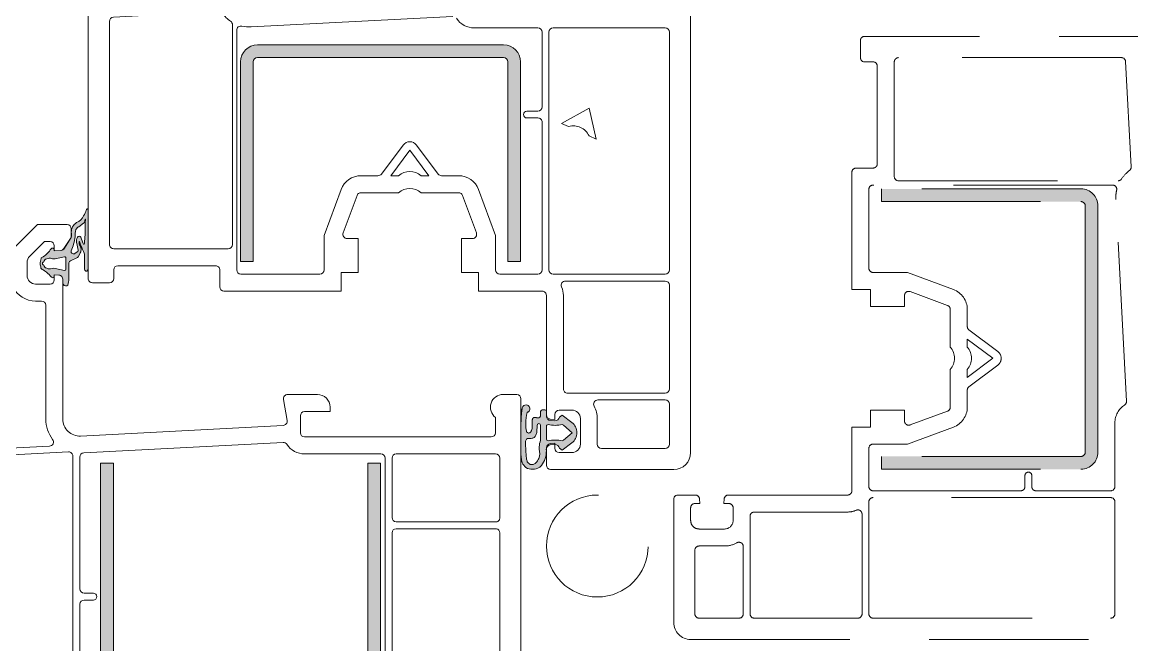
# Model space of a CAD drawing. Header units: millimetres. Extents: x 0 to 145404, y 0 to 194550.
# Drawn here: x 115357.7 to 115488.5, y 102795 to 102868.3 of the extents above; entities that cross this region are included whole.
import ezdxf

# ---------------------------------------------------------------- set-up
doc = ezdxf.new("R2010")
doc.units = ezdxf.units.MM
doc.linetypes.add('HIDDEN2', pattern=[0.1875, 0.125, -0.0625])
for name, color, linetype, lineweight in [('АР - детали окон', 152, 'Continuous', 0), ('АР - Окна', 150, 'Continuous', 9), ('АР - Окна - детали окон', 152, 'Continuous', 9), ('АР - окна - открывание', 251, 'Continuous', 5), ('АР - Окна - резинки', 30, 'Continuous', 9)]:
    doc.layers.add(name, color=color, linetype=linetype, lineweight=lineweight)

# ---------------------------------------------------------------- blocks, each defined once
blk = doc.blocks.new('22')
at = {"layer": 'АР - Окна - детали окон'}
h = blk.add_hatch(color=256, dxfattribs=at)
h.dxf.hatch_style = 1
edge = h.paths.add_edge_path()
edge.add_arc((-1.553818138428315, 1.131118396583944), 0.2839831732982987, 74.65427062503922, 152.3563987852554)
edge.add_arc((-1.596806525873645, 1.190926662087272), 0.2206398277231891, 160.9675373763896, 229.9948880145354)
edge.add_arc((-3.743555339404969, -1.958318342448161), 3.591862728825405, 34.879010179002705, 56.06991171443309, ccw=False)
edge.add_arc((-2.654511476344703, -0.988255583508751), 2.150699526754884, 25.275224277416385, 30.264214853984697, ccw=False)
edge.add_arc((-0.5568941196393199, 0.002174104404926977), 0.168987853443677, 205.2752243233951, 256.9895970229417)
edge.add_arc((0.5909017610544187, 4.9697091701853), 5.267403294881843, 256.9895970645676, 260.7251781122034)
edge.add_arc((0.004720523720607162, 1.380223702645592), 1.630369563297689, 260.7251780804871, 279.2748219195129)
edge.add_arc((-0.143153885691388, 2.285733842385996), 2.547874579159527, 279.2748218378901, 285.7408576301508)
edge.add_arc((0.4876395137706567, 0.04774231009697597), 0.2226850360464853, 285.7408577034202, 335.6636846503346)
edge.add_arc((2.772526007909082, -0.985667456697972), 2.285031462524151, 139.4464880666508, 155.6636846350876, ccw=False)
edge.add_arc((4.944651504070068, -2.844349189018459), 5.143847118199504, 130.5535119334011, 139.4464881139066, ccw=False)
edge.add_arc((1.499456073901597, 1.206292494328832), 0.1744739569368638, 305.3246327721085, 426.5792894700455)
edge.add_arc((1.417490921547245, 1.090547527686115), 0.3146207940460357, 61.25292397907619, 92.00044617636586)
edge.add_line((1.406508365646005, 1.404976577730849), (1.321321995463222, 1.404976577730849))
edge.add_line((1.321321995463222, 1.404976577730849), (1.37415435956791, 1.989406543551013))
edge.add_arc((1.209689640928662, 1.989886926350761), 0.1644654202096038, 345.44665164517147, 359.8326459989094, ccw=False)
edge.add_arc((1.801420718420553, 1.941617132255734), 0.4325983945712781, 122.5195348950106, 179.0804297002731, ccw=False)
edge.add_arc((1.866968296078785, 1.904983802077694), 0.4999927756531553, 90.00000000873058, 126.5998254112501, ccw=False)
edge.add_line((1.866968296002597, 2.404976577730849), (2.351979363709688, 2.404976577730849))
edge.add_arc((2.275144767184571, 2.710978695719442), 0.3155009531470258, 284.0950995267654, 311.1278532774496)
edge.add_arc((2.343910708679128, 2.745365469691481), 0.305377927026009, 297.0238922591076, 411.2400393098964)
edge.add_arc((1.379532245028925, -0.8233545124536081), 3.978367056716289, 73.11440339514019, 83.87885432102183)
edge.add_line((1.80374964652583, 3.132330514723435), (-0.09342573815956712, 3.134326528059319))
edge.add_arc((-0.0590896239459747, 3.419509457747536), 0.287242531886982, 198.2874223950705, 263.134616964289, ccw=False)
edge.add_line((-0.3318247944116592, 3.329377338523045), (-0.7197440974414349, 4.124274716014042))
edge.add_arc((-0.8745377505633372, 4.048733586706081), 0.1722426696958274, 26.01292196672603, 63.98707769662329)
edge.add_line((-0.7989966203458607, 4.20352723938413), (-1.134551930241287, 4.410117470426485))
edge.add_arc((-1.699204761336022, 3.492977032698289), 1.077023399086374, 58.38077619269331, 85.30319239123116)
edge.add_arc((-1.669544997213431, 3.853982031863121), 0.7148020426897524, 85.30319244925175, 104.6294265280543)
edge.add_arc((-1.647382906469343, 3.769079244540648), 0.8025496441457144, 104.6294266041159, 122.5457420102708)
edge.add_arc((-2.525095715673031, 5.144388186126482), 0.8289694210956866, 269.317856082856, 302.5457419086521, ccw=False)
edge.add_arc((-2.532957814914038, 4.484052681405178), 0.1685871140946476, 249.3185698377839, 269.31785592225964, ccw=False)
edge.add_arc((-2.584918793058023, 4.345191464060917), 0.02032770549961688, 68.10843220245232, 248.1084322024547, ccw=False)
edge.add_line((-2.577339583076537, 4.364053361816332), (-2.090075024403632, 4.545655062654987))
edge.add_arc((-4.869575447631911, 12.00347094107846), 7.958934619607795, 290.4402386665813, 297.3608563805124)
edge.add_arc((-1.067902132897731, 4.65701977777789), 0.3128889209860373, 81.69608097092282, 117.3608562842542, ccw=False)
edge.add_line((-1.022713499609381, 4.966628344031051), (0.2850475888699293, 4.981874285498634))
edge.add_arc((0.4585922864967587, 5.352039994109966), 0.4088280982345972, 244.8814189027894, 275.9198852946161)
edge.add_arc((0.2470087829129863, 7.392564771957054), 2.460293171784885, 275.9198852805878, 280.2017922217645)
edge.add_arc((0.630865404607882, 5.259562191243436), 0.2930262488263932, 280.2017921091332, 323.3603331392276)
edge.add_arc((0.7308875098051859, 5.18517172491023), 0.1683732785073014, 323.3603330680583, 362.7912822477358)
edge.add_arc((0.7612935353350888, 5.186654190014067), 0.1379311351644093, 2.791282341359734, 51.19697758441514)
edge.add_arc((0.3901011596461092, 4.392219637631923), 1.011380441519582, 63.0972935037451, 91.37783980487609)
edge.add_line((0.3657819875515997, 5.403307653265074), (-6.18412147462368, 5.407760988688096))
edge.add_arc((-6.209265015976129, 4.598818541134431), 0.809333108877832, 88.21970629423646, 100.525130062304)
edge.add_arc((-6.335268871124257, 5.277014299706275), 0.119531355866846, 100.5251301336488, 163.0815620043828)
edge.add_arc((-6.380232349789344, 5.29069105534374), 0.07253382339510242, 163.0815617823987, 244.6580197239824)
edge.add_arc((-5.697270155394362, 6.732773089890442), 1.668164718475529, 244.6580198689428, 248.8571781519547)
edge.add_arc((-8.45256112066796, -0.3918714569941288), 5.970695682315309, 61.63095383349378, 68.85717813670527, ccw=False)
edge.add_arc((-6.382368420013512, 3.318814493168176), 1.7229848178587, 24.430076954281787, 63.57485590559139, ccw=False)
edge.add_arc((-3.717477093505051, 4.675986526165961), 1.271640255438825, 210.4565847545413, 271.8048441236015)
edge.add_arc((-3.379074946744367, 2.110294825700223), 1.328614273591966, 77.02308783815607, 102.97691216184393, ccw=False)
edge.add_line((-3.080723444465548, 3.404977130005136), (-1.767706177663058, 2.538052154937759))
edge.add_arc((-2.073544962221573, 2.102720144830982), 0.5320256771659015, 6.654761685558924, 54.910368423439024, ccw=False)
edge.add_line((-1.54510383028537, 2.164374757325277), (-1.478664034511894, 1.404976577730849))
edge = h.paths.add_edge_path(flags=16)
edge.add_line((4.656612873077393e-10, 2.755366024794057), (-0.6704792319796979, 2.755366024794057))
edge.add_arc((-0.6704792322575782, 2.520479569175708), 0.2348864556183492, 89.99999993221677, 114.1211347658272)
edge.add_arc((-0.672911007497039, 2.641571481322548), 0.1321185762487359, 135.0838764847987, 189.6658958083226)
edge.add_line((-0.8031539735384285, 2.619388425024226), (-0.5695379339158535, 1.507552440045401))
edge.add_arc((-1.314411851808942, 1.351041501457956), 0.7611391643155159, -11.847474179413325, 11.866218998375075, ccw=False)
edge.add_line((-0.5694867698475718, 1.19477426330559), (-0.6202297955751419, 0.9553191049490124))
edge.add_arc((-0.05519747618258974, 0.8343757632506089), 0.5778311291885405, 167.9183331340165, 197.2232335555724)
edge.add_arc((2.485563131481741, 1.622001702845181), 3.237872310482742, 197.2232335647637, 202.6633024260278)
edge.add_arc((-0.2767435363445265, 0.4685820620813508), 0.2444269719443515, 202.6633024270859, 263.6974056369638)
edge.add_arc((-0.3215584364456937, 0.06282222551544414), 0.1638001955017518, 14.069739100247716, 83.69740557021368, ccw=False)
edge.add_arc((2.328306436538696e-10, 0.1802260925163748), 0.1802260926395496, 205.4979776378803, 334.5020223621197)
edge.add_arc((0.3215584371441924, 0.0628222251806094), 0.1638001958090035, 96.30259433598133, 165.9302608059432, ccw=False)
edge.add_arc((0.2767435372758441, 0.4685820620813574), 0.2444269719443587, 276.3025943630371, 337.3366975729131)
edge.add_arc((-2.485563130783249, 1.622001697944438), 3.237872308809264, 337.3366976555847, 342.7767665168488)
edge.add_arc((0.05519747664825692, 0.8343757632506086), 0.5778311291885349, 342.7767664444275, 372.0816668659836)
edge.add_line((0.6202297960408032, 0.9553191049490124), (0.5694867703132331, 1.19477426330559))
edge.add_arc((1.314411852507434, 1.351041500348957), 0.7611391643157014, 168.1337809163235, 191.8474740941118, ccw=False)
edge.add_line((0.5695379348471761, 1.507552440045401), (0.8031539744697511, 2.619388425024226))
edge.add_arc((0.672911008195528, 2.641571480871272), 0.1321185764024938, 350.3341044015572, 404.91612372508)
edge.add_arc((0.670479232723237, 2.520479569175696), 0.2348864556183607, 65.8788652341734, 90.00000006778265)
edge.add_line((0.6704792324453592, 2.755366024794057), (4.656612873077393e-10, 2.755366024794057))
edge = h.paths.add_edge_path(flags=16)
edge.add_line((-3.484390894882381, 5.030479334993288), (-4.128671426326036, 5.030479334993288))
edge.add_arc((-4.128671429918576, 16.84832161221903), 11.81784227722574, 265.96428704178226, 270.0000000174175, ccw=False)
edge.add_arc((-4.849427598581707, 6.632538173246585), 1.576664575093549, 258.0083946700309, 265.9642869985926, ccw=False)
edge.add_arc((-5.187756749890759, 5.039677136304428), 0.05173122987339637, 78.00839467713583, 165.9029255538445)
edge.add_line((-5.23793006548658, 5.052277078619227), (-5.1791394748725, 5.030518441228196))
edge.add_line((-5.1791394748725, 5.030518441228196), (-5.081579491030425, 5.016898956382647))
edge.add_arc((-5.169264999168537, 4.388784397594312), 0.6342055244944682, 46.43343131209423, 82.05280454706838, ccw=False)
edge.add_line((-4.73217252921313, 4.84831330855377), (-4.333343790844083, 4.278826117282733))
edge.add_arc((-3.673198088457069, 4.634242403406582), 0.7497420121762647, 208.2976078228413, 245.1596813609672)
edge.add_arc((-3.36428093710467, 5.891752335584855), 2.035836394090045, 252.1547333325331, 276.317099813435)
edge.add_arc((-4.282695491099662, -3.439799396039275), 7.39683082017836, 67.69819620471537, 81.11526478878181, ccw=False)
edge.add_arc((-1.396383654766583, 3.655496683918108), 0.2639652523203947, 252.5119509478211, 331.6116771187358)
edge.add_arc((-1.417148989420947, 3.66671898955404), 0.2875690500464815, 331.6116771549562, 401.2744122761682)
edge.add_line((-1.201023936737329, 3.856418541865423), (-1.408236693590879, 4.160966860828921))
edge.add_arc((-1.534159558126057, 4.075289737455235), 0.1523060644962454, 34.23112408509135, 109.9682695572963)
edge.add_line((-1.586172031704336, 4.21843944885768), (-2.347143571358174, 4.046944933244959))
edge.add_arc((-2.654505607017058, 5.410800566729903), 1.398060660326651, 264.69318897178283, 282.70015569087195, ccw=False)
edge.add_arc((-2.724123419782456, 4.661312022281295), 0.6453457620325287, 236.08755619713202, 264.6931889349438, ccw=False)
edge.add_arc((-2.930369844225871, 4.354528911314575), 0.2756790678739771, 180.3566966835159, 236.087556239297, ccw=False)
edge.add_arc((-3.041702844473495, 4.353835795369994), 0.1643439101121544, 106.78126421483961, 180.3566967240913, ccw=False)
edge.add_line((-3.089152010623366, 4.511180949164554), (-2.427321387454867, 4.76132206316106))
edge.add_arc((-2.615669249448966, 5.25965830818927), 0.5327418983209071, 290.7042542949949, 307.9528389964916)
edge.add_arc((-2.313927396198684, 4.872790399344806), 0.04211482518225237, 307.9528389778966, 415.0896941257698)
edge.add_arc((-2.527053902466903, 4.567397793095854), 0.4145226011827333, 55.0896942713847, 87.57206962356457)
edge.add_line((-2.509493606630713, 4.981548276497051), (-3.484390894882381, 5.030479334993288))
at = {"layer": 'АР - Окна - детали окон', "ltscale": 0.5, "flags": 128}
for points in [[(-1.478664034511894, 1.404976577730849, 0.3526565497948873), (-1.805384848732501, 1.262878151377663, 0.3106391041635794), (-1.738646152894944, 1.021919402526692, -0.09272715416674626), (-0.7969297249801457, 0.09567176247946918, -0.02177201712908762), (-0.7097043031826615, -0.06997811258770525, 0.2295558567341729), (-0.5949380109086633, -0.1624756965320557, 0.0163009908045288), (-0.2580463690683246, -0.2288314464967698, 0.08111529549671377), (0.2674874165095389, -0.2288314464967698, 0.02822089183605274), (0.548051041085273, -0.1665917111095041, 0.2213414082031547), (0.6905372622422874, -0.04402439924888313, -0.07087920817314294), (1.03636121423915, 0.4999639221932739, -0.03882241516556442), (1.600338389631361, 1.063941098051146, 0.584672783312545), (1.568805912975222, 1.366391718154773, 0.1349721484322788), (1.406508365646005, 1.404976577730849), (1.321321995463222, 1.404976577730849), (1.37415435956791, 1.989406543551013, -0.06285331443559906), (1.368878038600087, 1.948559834854677, -0.2519290996180657), (1.568861389067024, 2.306387648219243, -0.161068446020802), (1.866968296002597, 2.404976577730849), (2.351979363709688, 2.404976577730849, 0.1185027193284175), (2.482662837021053, 2.473329580156133, 0.5441774775130759), (2.535095321480185, 2.983491743216291, 0.04700334695406218), (1.80374964652583, 3.132330514723435), (-0.09342573815956712, 3.134326528059319, -0.2907501765397686), (-0.3318247944116592, 3.329377338523045), (-0.7197440974414349, 4.124274716014042, 0.1672266864935215), (-0.7989966203458607, 4.20352723938413), (-1.134551930241287, 4.410117470426485, 0.1180145479597892), (-1.611014877911657, 4.566383734112605, 0.08452705584465195), (-1.850079926196486, 4.545609893975779, 0.07833431276210735), (-2.079132751561701, 4.445598277961835, -0.1460084897102827), (-2.534964908380061, 4.315477515337989, -0.08748552463928229), (-2.592498003039509, 4.326329566305503, -1.000000000000031), (-2.577339583076537, 4.364053361816332), (-2.090075024403632, 4.545655062654987, 0.03020607306168786), (-1.211703732609749, 4.934905683854595, -0.156885400313317), (-1.022713499609381, 4.966628344031051), (0.2850475888699293, 4.981874285498634, 0.1362649809725955), (0.5007578991353512, 4.94539214274846, 0.01868551781540537), (0.6827649022452533, 4.971168667310849, 0.1905727269919465), (0.8659909870475531, 5.084689829265699, 0.1737679452320804), (0.8990610232576728, 5.193371132714674, 0.2144074166734677), (0.8477273806929588, 5.294144600862637, 0.1240273172819573), (0.3657819875515997, 5.403307653265074), (-6.18412147462368, 5.407760988688096, 0.05374419626193233), (-6.357103277463466, 5.394534526625648, 0.2799409294152864), (-6.449626908171922, 5.311799129704013, 0.3717797420773307), (-6.411278288811445, 5.225137220928445, 0.01832433503902918), (-6.298967127688229, 5.176902182167396, -0.03154080457190119), (-5.615591558627784, 4.861775907920673, -0.1724818669793703), (-4.81364815402776, 4.031410739058629, 0.2742644840619331), (-3.677426449023187, 3.404977130005136, -0.1137315181183253), (-3.080723444465548, 3.404977130005136), (-1.767706177663058, 2.538052154937759, -0.2137225226957641), (-1.54510383028537, 2.164374757325277)], [(-3.484390894882381, 5.030479334993288), (-4.128671426326036, 5.030479334993288, -0.01761094008342258), (-4.960390494205058, 5.059783132513985, -0.03472808006893339), (-5.177008636295795, 5.090279489988461, 0.4034910083654271), (-5.23793006548658, 5.052277078619227), (-5.1791394748725, 5.030518441228196), (-5.081579491030425, 5.016898956382647, -0.1566824267424039), (-4.73217252921313, 4.84831330855377), (-4.333343790844083, 4.278826117282733, 0.1622426222316396), (-3.988157791551203, 3.953864956507459, 0.1058205724054662), (-3.14027592074126, 3.868277211906388, -0.05860997866455316), (-1.475707024801522, 3.403731997357681, 0.3595279932928903), (-1.164161414839327, 3.529995744815096, 0.3136816461887292), (-1.201023936737329, 3.856418541865423), (-1.408236693590879, 4.160966860828921, 0.343045219452583), (-1.586172031704336, 4.21843944885768), (-2.347143571358174, 4.046944933244959, -0.07873229322858735), (-2.78381077433005, 4.018732398981228, -0.1254678486535723), (-3.08417818788439, 4.125745297642425, -0.2480810180367108), (-3.206043569836766, 4.35281267366372, -0.3325366703878861), (-3.089152010623366, 4.511180949164554), (-2.427321387454867, 4.76132206316106, 0.07540357036237466), (-2.288026246242225, 4.839582133339718, 0.5047905720195982), (-2.289825360290706, 4.907326617510989, 0.1426878051221434), (-2.509493606630713, 4.981548276497051)], [(4.656612873077393e-10, 2.755366024794057), (-0.6704792319796979, 2.755366024794057, 0.1056386542690935), (-0.7664696108549833, 2.73485656012781, 0.2427663152400061), (-0.8031539735384285, 2.619388425024226), (-0.5695379339158535, 1.507552440045401, -0.1038413509164419), (-0.5694867698475718, 1.19477426330559), (-0.6202297955751419, 0.9553191049490124, 0.1285682074630217), (-0.6071177176199853, 0.6632826279383153, 0.02374123733709697), (-0.5022970968857408, 0.3744006629567593, 0.2727911618903298), (-0.3035765625536442, 0.2256324102636427, -0.3135135822219988), (-0.1626721573993564, 0.1026425014715642, 0.630977685971442), (0.1626721578650177, 0.1026425014715642, -0.3135135822219788), (0.3035765634849668, 0.2256324102636427, 0.2727911618903206), (0.5022970978170633, 0.3744006629567593, 0.02374123733709697), (0.6071177180856466, 0.6632826279383153, 0.128568207463023), (0.6202297960408032, 0.9553191049490124), (0.5694867703132331, 1.19477426330559, -0.1038413509164419), (0.5695379348471761, 1.507552440045401), (0.8031539744697511, 2.619388425024226, 0.2427663152400005), (0.7664696113206446, 2.73485656012781, 0.1056386542690881), (0.6704792324453592, 2.755366024794057)]]:
    blk.add_lwpolyline(points, format="xyb", close=True, dxfattribs=at)
blk = doc.blocks.new('пф 1')
at = {"layer": 'АР - Окна - детали окон', "linetype": 'Continuous', "ltscale": 0.5}
h = blk.add_hatch(color=252, dxfattribs=at)
h.dxf.hatch_style = 1
edge = h.paths.add_edge_path()
edge.add_line((3.91986198304221, 2.418149762786925), (3.91986198304221, 16.95895873010159))
edge.add_arc((4.419861981305212, 16.95883664708748), 0.5000000131672641, 89.9999998009547, 179.9860103173129, ccw=False)
edge.add_line((4.41986198304221, 17.45883666025475), (27.91986198304221, 17.45883666025475))
edge.add_line((27.91986198304221, 17.45883666025475), (27.91986198304221, 18.95883666025475))
edge.add_line((27.91986198304221, 18.95883666025475), (4.41986198304221, 18.95883666025475))
edge.add_arc((4.419861982438418, 16.95883665713309), 2.000000003121659, 89.99999998270262, 179.9965028670595)
edge.add_line((2.41986198304221, 16.95895873010159), (2.41986198304221, 2.418149762786925))
edge.add_line((2.41986198304221, 2.418149762786925), (2.41986198304221, -12.04116333974525))
edge.add_arc((4.41986198304221, -12.04116333974525), 2, 180, 270)
edge.add_line((4.41986198304221, -14.04116333974525), (27.91986198304221, -14.04116333974525))
edge.add_line((27.91986198304221, -14.04116333974525), (27.91986198304221, -12.54116333974525))
edge.add_line((27.91986198304221, -12.54116333974525), (4.41986198304221, -12.54116333974525))
edge.add_arc((4.41986198304221, -12.04116333974525), 0.5, 180, 270, ccw=False)
edge.add_line((3.91986198304221, -12.04116333974525), (3.91986198304221, 2.418149762786925))
at = {"layer": 'АР - Окна - детали окон', "linetype": 'Continuous', "ltscale": 0.5, "flags": 128}
for points in [[(32.36129370192066, 7.47560703381896), (31.11026936257258, -16.3953594584018, 0.4296339059216521), (33.10752852912992, -18.50003128219396), (49.55226965108886, -18.50002979207784, -0.3888787350898707), (50.05036702519283, -18.95645190728828), (50.09792391350493, -19.50002970034257), (49.49996739858761, -19.50002970034257, 0.414213562373095), (48.99996742000803, -20.00002967938781), (48.99996742000803, -21.70002654753625, 0.414213562373095), (49.99996737763286, -22.70002650562674), (51.55730984220281, -22.70002650562674, 0.1989111104362972), (52.26441317377612, -22.40713671920821), (53.99996720952913, -20.67159947101027), (53.99996720952913, -20.00002967938781, 0.414213562373095), (53.49996723048389, -19.50002970034257), (52.8979115858674, -19.50002970034257), (52.96736914431676, -18.70612627640367, -0.2446997727135509), (53.21546865999699, -18.31669021071866), (54.49998244876042, -17.5000297841616), (55.49996714666486, -17.5000297841616, -0.414213562373095), (55.9999671257101, -18.00002976320684), (55.9999671257101, -21.50002961605787), (42.58581899665296, -34.91421596938744, -0.1989127693449194), (41.17160323495045, -35.5000043977052), (-6.500030308030546, -35.49999858764932, -0.4142135266766152), (-7.000030226074159, -34.99999860860407), (-7.000030226074159, -30.80001701507717), (-6.000060787890106, -29.80001705698669), (-5.500030288938433, -29.80001705698669), (-5.200030301697552, -30.10002085473388), (-5.200030301697552, -33.19999890401959, 0.4142135268077516), (-4.700030383188277, -33.69999888306484), (-0.5000000400468707, -33.69999939342961, 0.4142135979384391), (0, -33.19999941438437), (0, -23.79999899957329, 0.414213562373095), (-0.4999999790452421, -23.29999902052805), (-4.70003032265231, -23.29999902052805, 0.414213562373095), (-5.200030301697552, -23.79999899957329), (-5.200030301697552, -26.5000049858354), (-5.500060808844864, -26.8000171831809), (-6.000030267983675, -26.8000171831809), (-7.000030226074159, -25.80001722555608), (-7.000030226074159, -19.49999918043613), (-6.000030267983675, -18.49999922234565), (-5.200030301697552, -18.49999922234565), (-5.200030301697552, -20.9999991171062, 0.414213562373095), (-4.70003032265231, -21.49999909615144), (-0.4999999790452421, -21.49999909615144, 0.414213562373095), (0, -20.9999991171062), (0, 20.9999991171062, 0.414213562373095), (-0.4999999790452421, 21.49999909615144), (-4.699999802745879, 21.49999909615144, 0.414213562373095), (-5.199999781325459, 20.9999991171062), (-5.199999781325459, 18.49999922234565), (-5.999999748077244, 18.49999922234565), (-6.999999705702066, 19.49999917997047), (-6.999999705702066, 25.79998670518398), (-6.000030267983675, 26.79998666327447), (-5.499999769032001, 26.79998666327447), (-5.199999781325459, 26.49998667603359), (-5.199999781325459, 23.79999899957329, 0.414213562373095), (-4.699999802745879, 23.29999902052805), (-0.4999999790452421, 23.29999902052805, 0.414213562373095), (0, 23.79999899957329), (-9.313225746154785e-10, 33.09999860823154, 0.4142135623733432), (-0.4999999790452421, 33.69999858224764), (-4.699999802280217, 33.69999858271331, 0.414213562373095), (-5.199999781325459, 33.19999860413373), (-5.199999781325459, 30.10001323465258), (-5.500030288938433, 29.79998653708026), (-5.999999748077244, 29.79998653708026), (-6.999999705702066, 30.79998649470508), (-6.999999705702066, 34.99999852851033, -0.414213562373095), (-6.499999726656824, 35.49999850708991), (35.49999850755557, 35.49999850755557, -0.414213562373095), (35.99999848613515, 34.99999852851033), (35.99999848613515, 33.39999249577522, -0.7207611610681721), (33.29999400116503, 32.49999866494909), (31.4999986696057, 32.49999864352867, 0.414213562373095), (30.99999869661406, 31.99999866448343), (30.99999869661406, 9.999999579507858, 0.414213562373095), (31.4999986756593, 9.499999600462615), (32.49999863328412, 9.499999600462615), (33.49999859137461, 9.499999600462615, 0.414213562373095), (33.99999857041985, 9.999999579507858), (33.99999857041985, 12.99999945331365), (34.49999854946509, 12.99999945331365, -0.414213562373095), (35.99999848613515, 11.49999951664358), (35.99999848613515, 7.999469953589141, -0.4663076572329644), (35.4131744238548, 7.507066097576171), (32.94743253197521, 7.941842912696302, 0.4504671528256424)], [(1.999999912921339, 32.59999862965196, -0.4142135623733869), (2.49999989522621, 32.99999861558899), (19.69999917130917, 32.99999861558899, -0.4142135623728442), (20.19999915361404, 32.59999862965196), (20.19999915082008, 20.79999912530184, -0.414213562373095), (19.69999917177483, 20.29999914672226), (2.499999894760549, 20.29999914672226, -0.414213562373095), (1.999999915715307, 20.79999912530184)], [(28.99999878043309, 20.79999912530184, -0.414213562373095), (28.49999880185351, 20.29999914672226), (21.49999909615144, 20.29999914672226, -0.414213562373095), (20.9999991171062, 20.79999912530184), (20.99999911384657, 32.59999862965196, -0.4142135623733903), (21.49999909615144, 32.99999861558899), (28.49999880185351, 32.99999861279503, -0.414213562373095), (28.99999878043309, 32.49999863374978)], [(29.12687311274931, -16.02617069426924, -0.3989595459343815), (28.62755833007395, -16.50000269617885), (13.09999941289425, -16.50000157626346, -0.414213562373095), (12.59999947017059, -16.00000159721822), (12.59999947017059, -14.89999937359244, 0.9999999999999999), (11.79999950388446, -14.89999937359244), (11.79999950388446, -16.00000146729872, -0.414213562373095), (11.29999948805198, -16.50000144634396), (2.499999857973307, -16.5000007962808, -0.414213562373095), (1.999999915715307, -16.00000081723556), (1.999999915715307, 18.99999920139089, -0.414213562373095), (2.499999894760549, 19.49999917997047), (28.49999880185351, 19.49999917997047, -0.414213562373095), (28.99999878043309, 18.99999920139089), (28.99999878043309, 9.999999579507858, 0.2531713377411239), (30.13213230762631, 7.907407625578344, -0.2671474333782157), (30.35787378111854, 7.462721257936209)], [(1.999999915715307, -17.80000074161217, -0.414213562373095), (2.499999931082129, -17.30000076256692), (28.73349886806682, -17.30000267270952, -0.4296339059351017), (29.23281357809901, -17.82617062842473), (28.46241921046749, -32.5261708907783, -0.3989595816268721), (27.96310440264642, -33.00000289268792), (2.499999833293259, -32.99999976251274, -0.4142135263697975), (1.999999915715307, -32.4999997834675)], [(41.11094302590936, -32.85355734592304, -0.1989127693153482), (40.75738908536732, -33.00000445265323), (29.76557453768328, -33.00000311248004, -0.4296338699769703), (29.26625985186547, -32.47383515629917), (29.91581666469574, -20.07955291774124, -0.5993709350366213), (30.71428662305698, -19.7050887295045, 0.1617362482636682), (33.10752871213481, -20.50003119837493), (46.49996747914702, -20.50002997834235, -0.414213562373095), (46.99996750382707, -21.00002995692194), (46.99996750382707, -21.70002654753625, 0.2836264320426852), (48.6538328230381, -24.38105638930574, -0.5113893274584497), (48.78303094301373, -25.18144756834954)]]:
    blk.add_lwpolyline(points, format="xyb", close=True, dxfattribs=at)
at = {"layer": 'АР - Окна - детали окон', "color": 252, "linetype": 'Continuous', "ltscale": 0.5, "flags": 128}
blk.add_lwpolyline([(3.91986198304221, 2.418149762786925), (3.91986198304221, 16.95895873010159, -0.4141420506258557), (4.41986198304221, 17.45883666025475), (27.91986198304221, 17.45883666025475), (27.91986198304221, 18.95883666025475), (4.41986198304221, 18.95883666025475, 0.4141956854021884), (2.41986198304221, 16.95895873010159), (2.41986198304221, 2.418149762786925), (2.41986198304221, -12.04116333974525, 0.414213562373095), (4.41986198304221, -14.04116333974525), (27.91986198304221, -14.04116333974525), (27.91986198304221, -12.54116333974525), (4.41986198304221, -12.54116333974525, -0.414213562373095), (3.91986198304221, -12.04116333974525)], format="xyb", close=True, dxfattribs=at)
blk = doc.blocks.new('21')
at = {"layer": 'АР - Окна - детали окон'}
h = blk.add_hatch(color=256, dxfattribs=at)
h.dxf.hatch_style = 1
edge = h.paths.add_edge_path(flags=16)
edge.add_arc((-0.8841187553298939, -3.917875038191226), 0.1876537174851927, 176.9273466497227, 231.938298881297)
edge.add_arc((-0.0688339668244411, 0.6188691436068474), 4.776105919937049, 258.7597471659293, 269.055264247072)
edge.add_arc((-0.2890558407631439, -5.683054121658823), 1.533008475727484, 67.60399009658579, 84.70493454352282, ccw=False)
edge.add_arc((-0.06651891567156987, -5.03300193627873), 0.8482367458890325, 42.23236986346268, 64.77111786296871, ccw=False)
edge.add_arc((-0.188630277024787, -4.904549303004011), 0.8705355459311627, 5.5826764512759155, 30.488556884690524, ccw=False)
edge.add_arc((-0.6798599316659233, -4.860044262270755), 1.358230642916282, -4.405615059596926, 1.6953063775346209, ccw=False)
edge.add_arc((2.808702479342133, -5.10611082372215), 2.139045717081584, 176.2008373334478, 178.6700464672485)
edge.add_arc((-1.524182254529186, -5.058814283011551), 2.194416508973364, -2.3460894674768156, 0.0613756805253729, ccw=False)
edge.add_arc((0.9181883855858731, -5.168086905924167), 0.2505490564814342, 175.5492855372068, 232.5122979085675)
edge.add_arc((1.132512647604393, -4.91401523392584), 0.5827911910009982, 230.9944569354059, 266.1973708795536)
edge.add_arc((-0.3682623466784309, 41.6609762355001), 47.17916131853152, 271.7759318795902, 274.1033584471634)
edge.add_arc((2.571099627651768, -2.993427119516604), 2.443143533376929, 280.2939547991291, 290.5025409628827)
edge.add_arc((2.906065239784481, -4.50715296128183), 0.9334197404481246, 303.9097978636547, 332.1024344323147)
edge.add_arc((3.002935919259319, -4.763743824813666), 0.7500284933465502, 346.1022715480304, 373.7533528815159)
edge.add_arc((2.288644899197562, -5.136956967557704), 1.544634774946723, 20.91973702217135, 34.34735709361493)
edge.add_arc((2.194202265019074, -5.766992063347876), 2.032435036897639, 47.62797235930786, 65.5618092830151)
edge.add_arc((2.446891570480489, -5.547119399704411), 1.733310143574325, 70.16436160153076, 107.0617769068108)
edge.add_arc((1.775431145667381, -2.331113053991355), 1.567468971701788, 265.5389595532716, 275.965361664876, ccw=False)
edge.add_arc((2.272909006465912, 0.852635302353467), 4.786712596492477, 253.309553993315, 262.5651157802299, ccw=False)
edge.add_line((0.8981613181531429, -3.732414999976754), (-0.1475824122317135, -3.732414999976754))
edge.add_line((-0.1475824122317135, -3.732414999976754), (-0.4742319788783789, -3.732414999976754))
edge.add_line((-0.4742319788783789, -3.732414999976754), (-0.8500000000931323, -3.732414999976754))
edge.add_arc((-0.8506220907358333, -3.959190577462055), 0.2267764307430546, 89.84282664257613, 166.9064798544172)
edge = h.paths.add_edge_path(flags=16)
edge.add_line((0.8968870001845062, -0.9994789999909699), (0, 0))
edge.add_line((0, 0), (-0.8968869997188449, -0.9994789999909699))
edge.add_arc((-0.6499998180776299, -1.169910301479501), 0.3000001816429734, 145.3818829394412, 179.9999999951994)
edge.add_arc((-4.823035950154436, -2.001162725500762), 3.961235674109269, -12.11337143690622, 12.11337143690622, ccw=False)
edge.add_arc((-0.7500001492444426, -2.83241514977999), 0.1999998504761606, 179.9999999332989, 269.9999999332989)
edge.add_line((-0.7500001494772732, -3.032415000256151), (0.7500001494772732, -3.032415000256151))
edge.add_arc((0.7500001494772732, -2.83241514954716), 0.1999998507089913, 270, 360)
edge.add_arc((5.768765290662919, -2.001162725500762), 4.88993655553787, 170.2126183864117, 189.7873816135883, ccw=False)
edge.add_arc((0.6499998185430773, -1.169910301479568), 0.3000001816431872, 4.813363725752952e-09, 34.6181170605461)
edge = h.paths.add_edge_path()
edge.add_arc((-1.128554309946362, -1.175362062810368), 4.291520594007865, 253.14583511013842, 270.2109125622565, ccw=False)
edge.add_arc((-2.348571730981179, -5.20839550850807), 0.0780137310248648, 187.2199594258823, 251.8885923136458, ccw=False)
edge.add_arc((-2.957837143596107, -5.437013562230002), 0.5751219538596952, 22.36244620134855, 32.10326375194465)
edge.add_arc((-2.939505885245123, -5.625182685201416), 0.680936261650665, 46.48559644257323, 62.43904800630055)
edge.add_arc((-2.815041386622259, -5.432647181392976), 0.4531599044643845, 65.12750073659225, 159.5298120048662)
edge.add_arc((-2.583581921386563, -5.451579003177555), 0.6795706108019753, 164.8668410874433, 191.0423418790884)
edge.add_arc((-2.79305752732818, -5.41024127455594), 0.4886003919421579, 200.5485068572791, 233.1912884732708)
edge.add_arc((-2.758148432459312, -5.370820229924899), 0.5410954205163012, 232.7327130712834, 253.0833459077969)
edge.add_arc((-2.783328585194315, -5.37019621928503), 0.5349164669774426, 255.6840695444536, 265.8879646887684)
edge.add_arc((-2.461674287177334, -1.874614933955761), 4.045172707974388, 264.89404524675, 266.3024498826058)
edge.add_arc((-2.909821153421328, -8.956679420767738), 3.051065225659589, 84.01114066585069, 86.48095881072749, ccw=False)
edge.add_arc((-0.3499881979861348, 14.72841656159117), 20.77197688781684, 263.8051615116011, 268.1229795856759)
edge.add_line((-1.030360317323357, -6.032414770685136), (2.180983635596931, -6.032417066860944))
edge.add_arc((2.371213188439224, -1.295280421849625), 4.74095463765302, 267.700404640067, 284.2296356176989)
edge.add_arc((2.662625679154215, -4.199085129058959), 1.904104081102847, 297.3216514919077, 319.3574493041866)
edge.add_arc((2.780510681195174, -4.66930250029143), 1.534154190856904, 329.8739661649909, 391.135977349304)
edge.add_arc((2.976191374125049, -4.557030082716973), 1.308619823645745, 31.35848713676498, 46.26416666375925)
edge.add_arc((2.100239317408984, -6.059610831545845), 3.027195840749402, 53.96946535726213, 90.00452956230725)
edge.add_arc((1.975967114705061, -2.517668758433579), 0.5294788476683017, 186.3256224382328, 283.54769138735554, ccw=False)
edge.add_line((1.449711848981678, -2.57600610004738), (1.402149175759405, -2.032419405411929))
edge.add_arc((1.972606375607447, -2.045223934334467), 0.5706008875031627, 105.3737558991107, 178.7141501705776, ccw=False)
edge.add_line((1.821331812534481, -1.495040892623365), (2.059796038083732, -1.174769050907344))
edge.add_line((2.059796038083732, -1.174769050907344), (1.198472999967635, -0.03038399992510676))
edge.add_arc((2.328306436538696e-10, -0.9324164099537826), 1.49999999994516, 36.96699983620565, 143.0330001637944)
edge.add_line((-1.198472999501973, -0.03038399992510676), (-2.059796038083732, -1.174769050907344))
edge.add_line((-2.059796038083732, -1.174769050907344), (-1.82133181206882, -1.495040892623365))
edge.add_arc((-1.970466199823175, -2.04809831890437), 0.5728119956630063, 1.5684863268311915, 74.9088805983385, ccw=False)
edge.add_line((-1.397868824657053, -2.032419405411929), (-1.455459558404982, -2.641033330000937))
edge.add_arc((-1.943521036216261, -2.532420209796014), 0.5000008160033129, 302.49687763817417, 347.45385201649304, ccw=False)
edge.add_arc((-1.943692631107355, -2.532046798408856), 0.5004079520082833, 269.277816020844, 302.49047834378854, ccw=False)
edge.add_line((-1.94999985024333, -3.032415000256151), (-2.5, -3.032415000256151))
edge.add_arc((-2.477929598720147, -3.254485401256607), 0.223164436264287, 95.67568625294322, 174.3243137470568)
edge.add_line((-2.699999999720603, -3.232414999976754), (-2.699999999720603, -3.532415000256151))
edge.add_arc((-2.444635847204363, -3.477050847460514), 0.2612968423175379, 192.2326774895719, 257.7673225104281)
edge.add_line((-2.5, -3.732414999976754), (-1.949999999720603, -3.732414999976754))
edge.add_arc((-1.949999999953434, -3.932414999930188), 0.1999999999534339, -6.670109087281162e-08, 89.99999993329902, ccw=False)
edge.add_line((-1.75, -3.932415000163019), (-1.7587805762887, -4.185362932737917))
edge.add_line((-1.7587805762887, -4.185362932737917), (-1.767634384334087, -4.214143124874681))
edge.add_line((-1.767634384334087, -4.214143124874681), (-1.784111456479877, -4.280051414389163))
edge.add_arc((-1.357162307232648, -4.404642425268496), 0.4447566705906353, 163.7318585564934, 188.7886736893577)
edge.add_arc((-1.559444759633461, -4.420160443037705), 0.2429777320102184, 192.4629420879929, 229.2025695668841)
edge.add_arc((-1.493561045754107, -4.358722969596467), 0.3326773473638948, 227.5260260001183, 240.4192275447709)
edge.add_arc((-1.339599034825953, -4.100053065942074), 0.6336660901943263, 239.8584105503494, 246.0996691639988)
edge.add_arc((-1.501638253396667, -4.465164469425312), 0.2342128221942011, 246.1537024965542, 262.6840675146771)
edge.add_arc((-1.297666275548292, -2.476975646727196), 2.232769282881773, 263.9894518753775, 271.1888156845822)
edge.add_line((-1.251342432573438, -4.709264331497252), (-1.190077167935669, -4.708000969607383))
edge.add_arc((-0.9180277296266308, -7.081009744423907), 2.38855218537098, 76.0064464039151, 96.54002211143882, ccw=False)
edge.add_arc((-0.7518303044826764, -6.254975078806121), 1.547321710837005, 69.0083874635016, 74.58140423181771, ccw=False)
edge.add_arc((-0.3479025479336274, -5.177196832840114), 0.3964745144363342, 53.88739644311039, 67.71146677404528, ccw=False)
edge.add_arc((-0.3491225774405135, -5.190171719968163), 0.4077298845138654, 27.915496020967623, 54.82353063004558, ccw=False)
edge.add_arc((-0.2221880889687966, -5.119342785512838), 0.2624247477718955, -6.041521308898496, 27.22545288900801, ccw=False)
edge.add_arc((-0.3552339368903786, -5.044100872473412), 0.4072184418909011, 305.70747396580185, 345.368795488309, ccw=False)
edge.add_arc((-0.6839951650594803, -3.1769740456321), 2.269610691060879, 273.79534255098116, 284.45223444133114, ccw=False)
edge.add_arc((-3.017474084063887, 44.86715378152013), 50.37003320665512, 272.1671276143536, 272.82636057593186, ccw=False)
at = {"layer": 'АР - Окна - детали окон', "ltscale": 0.5, "flags": 128}
for points in [[(-1.112756749149412, -5.466853580437601, -0.07459836483261337), (-2.372823521960527, -5.282543960027397, -0.2899053818021951), (-2.425966889597476, -5.218200183473527, 0.04252794578845025), (-2.470656138844788, -5.13136682100594, 0.06972271583198009), (-2.624442148022354, -5.021519671659917, 0.4369012673146248), (-3.239586183335632, -5.274168114643544, 0.1147113834659794), (-3.250570898409933, -5.581740132533014, 0.1434020308476386), (-3.085800174623728, -5.8014344307594, 0.08903050592023243), (-2.915596538688987, -5.888501935172826, 0.04455233410763495), (-2.821685819420964, -5.903735673520714, 0.006145401884598669), (-2.722546014003456, -5.911367116030306, -0.0107770318400138), (-2.591488003265113, -5.922266295179725, 0.01884226486116689), (-1.030360317323357, -6.032414770685136), (2.180983635596931, -6.032417066860944, 0.07224768805875734), (3.536581502296031, -5.890774690080434, 0.09644669618920398), (4.107436627149582, -5.439300302416086, 0.2738598892792736), (4.093658566009253, -3.87603601673618, 0.06513015523976305), (3.880885309539735, -3.611506563145667, 0.1585412785958662), (2.100000000093132, -3.032415000256151, -0.4516332433290501), (1.449711848981678, -2.57600610004738), (1.402149175759405, -2.032419405411929, -0.3313981047700823), (1.821331812534481, -1.495040892623365), (2.059796038083732, -1.174769050907344), (1.198472999967635, -0.03038399992510676, 0.4989412277529837), (-1.198472999501973, -0.03038399992510676), (-2.059796038083732, -1.174769050907344), (-1.82133181206882, -1.495040892623365, -0.331398104770278), (-1.397868824657053, -2.032419405411929), (-1.455459558404982, -2.641033330000937, -0.1987172120395984), (-1.674893774557859, -2.954131260514259, -0.1459406492247346), (-1.94999985024333, -3.032415000256151), (-2.5, -3.032415000256151, 0.3573068511191127), (-2.699999999720603, -3.232414999976754), (-2.699999999720603, -3.532415000256151, 0.2940061649049662), (-2.5, -3.732414999976754), (-1.949999999720603, -3.732414999976754, -0.414213562373095), (-1.75, -3.932415000163019), (-1.7587805762887, -4.185362932737917), (-1.767634384334087, -4.214143124874681), (-1.784111456479877, -4.280051414389163, 0.1097686946665922), (-1.796696913894266, -4.472597009968013, 0.1616943345260951), (-1.718203166965395, -4.604100504890084, 0.05631662871884902), (-1.657787234988064, -4.648039364255965, 0.02723936211798378), (-1.596326865255833, -4.679383312817663, 0.07225266207382279), (-1.53146301349625, -4.697470581624657, 0.03142348739606844), (-1.251342432573438, -4.709264331497252), (-1.190077167935669, -4.708000969607383, -0.08983512931957405), (-0.3404454165138304, -4.763342767953873, -0.024321667042149), (-0.1975312675349414, -4.810344657395035, -0.06039214654822489), (-0.1142307459376752, -4.856900829821825, -0.1179509229412997), (0.01116346754133701, -4.999285302124918, -0.1461826852254412), (0.03877912135794759, -5.146962767001241, -0.1748036674434475), (-0.1175620583817363, -5.374765260610729, -0.04653300560327677), (-0.5337632987648249, -5.441607145126909, -0.002876454362515275)], [(0.8968870001845062, -0.9994789999909699), (0, 0), (-0.8968869997188449, -0.9994789999909699, 0.1522094044406819), (-0.9499999997206032, -1.169910301454365, -0.1061046213207952), (-0.9499999997206032, -2.83241514954716, 0.414213562373095), (-0.7500001494772732, -3.032415000256151), (0.7500001494772732, -3.032415000256151, 0.414213562373095), (0.9500000001862645, -2.83241514954716, -0.0856193173125026), (0.9500000001862645, -1.169910301454365, 0.1522094044405682)], [(-1.071502695791423, -3.907816383056343, 0.2447490933719746), (-0.9998090956360102, -4.065623685717583, 0.04495291089960767), (-0.1475824122317135, -4.156587529927492, -0.07475573686464684), (0.2950295708142221, -4.265676536597311, -0.09866211631748469), (0.561536761932075, -4.462868931703269, -0.1091022305822598), (0.6777761960402131, -4.819861876778305, -0.02662658147092504), (0.6743574505671859, -4.964379112701863, 0.01077437421934332), (0.6702329954132438, -5.05646360758692, -0.01050493475864166), (0.6683948710560799, -5.148643917404115, 0.2537958550204091), (0.765706452075392, -5.366893569938838, 0.1548211983328769), (1.093862118665129, -5.495523367077112, 0.01015566329726191), (3.007685482036322, -5.397245564498007, 0.04457284318796936), (3.426808013115078, -5.28181377472356, 0.1236378567191102), (3.731008082162589, -4.94389283657074, 0.1212394511998032), (3.731459714937955, -4.585430000443012, 0.05865617648999121), (3.563945163972676, -4.265460655093193, 0.07841123439569585), (3.035043723415583, -3.916646738536656, 0.1624008928969685), (1.938333811704069, -3.890094034839422, -0.04552517337957556), (1.653511526063085, -3.893833305221051, -0.04040697645099166), (0.8981613181531429, -3.732414999976754), (-0.1475824122317135, -3.732414999976754), (-0.4742319788783789, -3.732414999976754), (-0.8500000000931323, -3.732414999976754, 0.3495272739561615)]]:
    blk.add_lwpolyline(points, format="xyb", close=True, dxfattribs=at)
blk = doc.blocks.new('пф 22')
at = {"layer": 'АР - Окна - детали окон', "linetype": 'ByBlock', "ltscale": 100}
h = blk.add_hatch(color=252, dxfattribs=at)
h.dxf.hatch_style = 1
edge = h.paths.add_edge_path()
edge.add_line((0, 0), (0, -14.54080896731466))
edge.add_arc((-0.499999998263002, -14.54068688430056), 0.5000000131672642, 269.9999998009547, 359.9860103173127, ccw=False)
edge.add_line((-0.5, -15.04068689746782), (-24, -15.04068689746782))
edge.add_line((-24, -15.04068689746782), (-24, -16.54068689746782))
edge.add_line((-24, -16.54068689746782), (-0.5, -16.54068689746782))
edge.add_arc((-0.4999999993962079, -14.54068689434616), 2.000000003121659, 269.9999999827027, 359.9965028670595)
edge.add_line((1.5, -14.54080896731466), (1.5, 0))
edge.add_line((1.5, 0), (1.5, 14.45931310253218))
edge.add_arc((-0.5, 14.45931310253218), 2, 0, 90)
edge.add_line((-0.5, 16.45931310253218), (-24, 16.45931310253218))
edge.add_line((-24, 16.45931310253218), (-24, 14.95931310253218))
edge.add_line((-24, 14.95931310253218), (-0.5, 14.95931310253218))
edge.add_arc((-0.5, 14.45931310253218), 0.5, 0, 90, ccw=False)
edge.add_line((0, 14.45931310253218), (0, 0))
at = {"layer": 'АР - Окна - детали окон', "linetype": 'Continuous', "ltscale": 0.5, "flags": 128}
for points in [[(15.67163771158084, 34.41397138312459), (-26.00000008568168, 34.41399538284168, 0.414213731059474), (-26.5, 33.91399575630203), (-26.5, 31.91399500938132, 0.414213562373095), (-26.00000037346035, 31.41399538284168), (-25.00000048009679, 31.41399538284168, -0.4142133840902218), (-24.5, 30.91399520728737), (-24.49999300017953, 19.41399531392381, -0.414213740655921), (-24.99999262625352, 18.91399538284168), (-27.00000037346035, 18.91399538284168, 0.414213562373095), (-27.5, 18.41399575630203), (-27.5, 4.613992382772267), (-25.29999999981374, 4.613992382772267), (-25.29999999981374, 2.613992382772267), (-21.30000300006941, 2.613992382772267), (-21.30000300006941, 3.895615439862013, -0.5223602831779204), (-20.62634552968666, 4.364490208681673), (-16.22634065011516, 2.734860623721033, -0.3137494600325467), (-15.89999700011685, 2.26598523883149), (-15.89999700011685, -2.163137617055327, -0.3779650000000018), (-15.89999700011685, -4.808889617212117), (-15.89999700011685, -9.237997472751886, -0.3137494600325357), (-16.22634065011516, -9.70687285810709), (-20.62634552968666, -11.33650244306773, -0.5223602831779198), (-21.30000300006941, -10.86762767378241), (-21.30000300006941, -9.586004617158324), (-25.29999999981374, -9.586004617158324), (-25.29999999981374, -11.58600461715832), (-27.5, -11.58600461715832), (-27.5, -19.08600499061868, -0.4142136248932759), (-27.99999973317608, -19.58600461715832), (-42.0543365618214, -19.58600161690265, 0.3888803697501749), (-42.55243732081726, -20.04242928186432), (-42.59999099979177, -20.58600461715832), (-41.99999962653965, -20.58600461715832, -0.414213562373095), (-41.5, -21.08600424369797), (-41.5, -22.58600536407903, -0.414213562373095), (-42.4999992530793, -23.58600461715832), (-45.5000007469207, -23.58600461715832, -0.414213562373095), (-46.5, -22.58600536407903), (-46.5, -21.08600442530587, -0.414213562373095), (-46.00000019138679, -20.58600461669266), (-45.40000900020823, -20.58600461715832), (-45.4475716734305, -20.04241792252287, 0.3888761047889064), (-45.94566395692527, -19.58600461715832), (-48.00000037346035, -19.58600461715832, 0.414213562373095), (-48.5, -20.08600424369797), (-48.5, -34.5860055256635, 0.414213562373095), (-46.50000090850517, -36.58600461715832), (10.00007638242096, -36.58600461808965, 0.414213562373095)], [(4.857920944690704, -8.54875556519255), (3.613057000096887, 15.20465338276699, -0.06922300000000016), (3.707591000013053, 16.30288438312709, 0.4814801107898688), (3.220092820003629, 16.91399538284168), (-25.00000037346035, 16.91399538284168, 0.414213562373095), (-25.5, 16.41399575630203), (-25.5, 7.113992009311914, 0.414213562373095), (-25.00000037346035, 6.613992382772267), (-20.94153100019321, 6.613992382772267), (-15.53171361191198, 4.6103579797782, -0.3137490212917867), (-13.89999700011685, 2.265986907761544), (-13.89999399986118, 0.2639856124296784, 0.2360675819971982), (-13.69999401690438, -0.1360136042349041), (-10.29999399976805, -2.686013617087156, -0.5000000000003286), (-10.29999400023371, -4.286013617180288), (-13.69999565929174, -6.836014861706644, 0.2360679774990762), (-13.89999700011685, -7.236017542891204), (-13.89999700011685, -9.237995395902544, -0.3137494327936865), (-15.53171361191198, -11.58237021416426), (-20.94153100019321, -13.58600461715832), (-25.00000037346035, -13.58600461715832, 0.414213562373095), (-25.5, -14.08600424369797), (-25.5, -18.58603599062189, 0.414213562373095), (-25.00000037346035, -19.08603561716154), (-7.599953626282513, -19.08603561716154, 0.414213562373095), (-7.099954000208527, -18.58603599062189), (-7.099954000208527, -17.28600461687893, -0.9999999999999999), (-6.29995399992913, -17.28600461687893), (-6.29995399992913, -18.58603599062189, 0.414213562373095), (-5.799954373389482, -19.08603561716154), (3.000046373344958, -19.08603561716154, 0.414213562373095), (3.500045999884605, -18.58603599062189), (3.500045999884605, -11.08603619178757, -0.2531711279393059), (4.632179525215179, -8.993442273698747, 0.2671472280829498)]]:
    blk.add_lwpolyline(points, format="xyb", dxfattribs=at)
for points in [[(-22.49999199993908, 17.91399556677788, 0.4142133888067069), (-21.9999915198423, 17.41399538284168), (3.865917682182044, 17.41399538284168, 0.2504918936243434), (4.281657267827541, 17.63621778367087, -0.08529994887351053), (5.214333735406399, 18.61905418522656, 0.2504917592246894), (5.414493041113019, 19.04585360083729), (4.764936031773686, 31.44014477403834, 0.3989593756714407), (4.265620961319655, 31.91397738270462), (-21.99999956879765, 31.91399338282645, 0.4142139143587452), (-22.5, 31.413992960006)], [(-13.89999700011685, -4.808889617212117), (-13.89999700011685, -5.73601561691612), (-10.89999399986118, -3.486013616900891), (-13.89999700011685, -1.236011616885662), (-13.89999700011685, -2.163137617055327, -0.3779649999999959)], [(3.500045999884605, -20.38603524351493, 0.414213562373095), (3.000046373344958, -19.88603561697528), (-25.00000037346035, -19.88603561697528, 0.414213562373095), (-25.5, -20.38603524351493), (-25.5, -33.58600499061868, 0.414213562373095), (-25.00000037346035, -34.08600461715832), (3.000046373344958, -34.08600461715832, 0.414213562373095), (3.500045999884605, -33.58600499061868)], [(-27.99999918974936, -21.58600461715832), (-39.0000002826564, -21.58600261714309, 0.4142136156264128), (-39.5, -22.08600224368274), (-39.5, -33.58600499061868, 0.414213562373095), (-39.00000037346035, -34.08600461715832), (-26.79999962635338, -34.08600461715832, 0.414213562373095), (-26.29999999981374, -33.58600499061868), (-26.29999999981374, -21.83554985420778, 0.5405750318884611), (-26.99999982770532, -21.37729254178703, -0.1032438360558487)], [(-40.29999999981374, -25.6454167063348, 0.5718902783057536), (-41.04285728838295, -25.20835777744651, -0.1274789111112957), (-42.49999928055331, -25.58600461715832), (-45.50000037346035, -25.58600461715832, 0.414213562373095), (-46, -26.08600424369797), (-46, -33.58600499061868, 0.414213562373095), (-45.50000037346035, -34.08600461715832), (-40.79999962635338, -34.08600461715832, 0.414213562373095), (-40.29999999981374, -33.58600499061868)]]:
    blk.add_lwpolyline(points, format="xyb", close=True, dxfattribs=at)
at = {"layer": 'АР - Окна - детали окон', "color": 252, "linetype": 'Continuous', "ltscale": 0.5, "flags": 128}
blk.add_lwpolyline([(0, 0), (0, -14.54080896731466, -0.4141420506258557), (-0.5, -15.04068689746782), (-24, -15.04068689746782), (-24, -16.54068689746782), (-0.5, -16.54068689746782, 0.4141956854021884), (1.5, -14.54080896731466), (1.5, 0), (1.5, 14.45931310253218, 0.414213562373095), (-0.5, 16.45931310253218), (-24, 16.45931310253218), (-24, 14.95931310253218), (-0.5, 14.95931310253218, -0.414213562373095), (0, 14.45931310253218)], format="xyb", close=True, dxfattribs=at)
blk = doc.blocks.new('блок балконный дверной с проходом 750мм')
at = {"layer": 'АР - окна - открывание', "linetype": 'HIDDEN2', "lineweight": 0, "ltscale": 150}
h = blk.add_hatch(color=252, dxfattribs=at)
h.dxf.hatch_style = 1
edge = h.paths.add_edge_path()
edge.add_line((-76.10213336188463, -57.50027851917574), (-61.56135072488541, -57.50027851917574))
edge.add_arc((-61.56147280767892, -57.00027942630609), 0.4999991077738858, 270.0139896827415, 360.0000001990996)
edge.add_line((-61.06147369990504, -57.00027942456862), (-61.06147369991231, -33.50032197807948))
edge.add_line((-61.06147369991231, -33.50032197807948), (-59.56147641609277, -33.50032197807948))
edge.add_line((-59.56147641609277, -33.50032197807948), (-59.56147641609277, -57.00027942456862))
edge.add_arc((-61.56147279763606, -57.00027942517561), 1.999996381543291, -89.99650286696777, 1.73890839505475e-08, ccw=False)
edge.add_line((-61.56135072488541, -59.00027580299346), (-76.10213336188463, -59.00027580299346))
edge.add_line((-76.10213336188463, -59.00027580299346), (-90.56142028167233, -59.00027580299528))
edge.add_arc((-90.56142028167051, -57.00027942457226), 1.99999637842302, 179.9999999999479, 269.9999999999479, ccw=False)
edge.add_line((-92.56141666009353, -57.00027942457044), (-92.56141666009353, -33.5003219780813))
edge.add_line((-92.56141666009353, -33.5003219780813), (-91.06141937627399, -33.5003219780813))
edge.add_line((-91.06141937627399, -33.5003219780813), (-91.06141937627399, -57.00027942457044))
edge.add_arc((-90.56142028167051, -57.00027942457226), 0.4999990946034814, 179.9999999997916, 269.9999999997916)
edge.add_line((-90.56142028167233, -57.50027851917574), (-76.10213336188463, -57.50027851917574))
at = {"layer": 'АР - окна - открывание', "color": 252, "linetype": 'HIDDEN2', "lineweight": 0, "ltscale": 150}
for points in [[(-98.80274061198725, 0.9767707322059493), (-98.42088802577928, 0.1319345890621832), (-102.0813182671118, 0.9466287166357858), (-100.2742910863235, 4.232527199708528), (-99.89243849992636, 3.387691056137299, 0.3779649999999959)], [(-50.4567630939564, -17.2003514941064, -0.5718902783057536), (-50.89382123142423, -16.45749555069258, 0.1274789111112957), (-50.51617507555056, -15.00035619709732), (-50.51617507555056, -12.00036053655666, -0.4142135623730951), (-50.01617635440198, -11.50036181540989), (-42.51618918839085, -11.50036181540807, -0.4142135623730951), (-42.01619046724954, -12.00036053655484), (-42.01619046724954, -16.70035277295963, -0.4142135623730951), (-42.51618918839085, -17.20035149410458)], [(-54.51616783240024, -29.50033003148044), (-54.5161698324082, -18.50034885724043, -0.4142136156264128), (-54.01617111126689, -18.00035004528971), (-42.51618918839085, -18.00035004528789, -0.4142135623730951), (-42.01619046724954, -18.50034876643466), (-42.01619046724954, -30.70032742192987, -0.4142135623730951), (-42.51618918839085, -31.20032614307664), (-54.26662304722413, -31.20032614307846, -0.5405750318884612), (-54.72487952983647, -30.5003275827369, 0.1032438360558487)], [(-92.40498822394875, -61.20786280552991, -0.4814801107898689), (-93.01609811707021, -60.72036550827605), (-93.01609811707021, -32.50032341541035, -0.4142135623730951), (-92.5160993959289, -32.00032469426358), (-83.21611248926638, -32.00032469426358, -0.4142135623730951), (-82.71611376812507, -32.50032341540853), (-82.71611376812507, -36.55878543964926), (-80.71248299328727, -41.96859303189947, 0.3137490212917867), (-78.36811616642808, -43.60030668900279), (-76.36611849629116, -43.60030968925301, -0.2360675819971982), (-75.96612000394089, -43.80030931005265), (-73.41612460860051, -47.20030317051013, 0.5000000000003287), (-71.8161275057646, -47.20030317004446), (-69.26613087875012, -43.80030766766711, -0.2360679774990761), (-68.86612892188714, -43.60030668900279), (-66.86415469403437, -43.60030668900279, 0.3137494327936865), (-64.5197841209374, -41.96859303189947), (-62.5161533460996, -36.55878543964926), (-62.5161533460996, -32.50032341540853, -0.4142135623730951), (-62.01615462495101, -32.00032469426176), (-57.51613102662668, -32.00032469426176, -0.4142135623730951), (-57.01613230548537, -32.50032341540853), (-57.01613230548537, -49.90033865479407, -0.4142135623730951), (-57.51613102662668, -50.40033737547517), (-58.81616004629177, -50.40033737547517, 0.9999999999999998), (-58.81616004629177, -51.20033592712596), (-57.51613102662668, -51.20033592712414, -0.4142135623730951), (-57.01613230548537, -51.70033464827091), (-57.01613230548537, -60.50031946007246, -0.4142135623730951), (-57.51613102662668, -61.00031818121923), (-65.01611724455142, -61.00031818121923, 0.2531711279393058), (-67.10870737340156, -62.13244965649599, -0.2671472280829498), (-67.55339327667025, -62.35819066720276), (-91.30675921225338, -61.11332897679338, 0.0692230000000002)], [(-55.71613503315166, -61.00031818121923, -0.4142135623730951), (-56.21613375430024, -60.50031946007246), (-56.21613375430024, -32.50032341540853, -0.4142135623730951), (-55.71613503315166, -32.00032469426176), (-42.51618918839085, -32.00032469425994, -0.4142135623730951), (-42.01619046724227, -32.50032341540671), (-42.01619046724227, -60.50031946007246, -0.4142135623730951), (-42.51618918839085, -61.00031818121923)], [(-76.10213336188463, -57.50027851917574), (-61.56135072488541, -57.50027851917574, 0.4141420506258557), (-61.06147369990504, -57.00027942456862), (-61.06147369991231, -33.50032197807948), (-59.56147641609277, -33.50032197807948), (-59.56147641609277, -57.00027942456862, -0.4141956854021884), (-61.56135072488541, -59.00027580299346), (-76.10213336188463, -59.00027580299346), (-90.56142028167233, -59.00027580299528, -0.4142135623730951), (-92.56141666009353, -57.00027942457044), (-92.56141666009353, -33.5003219780813), (-91.06141937627399, -33.5003219780813), (-91.06141937627399, -57.00027942457044, 0.4142135623730951), (-90.56142028167233, -57.50027851917574)], [(-94.01609649021702, -35.00032726194721, -0.4142133888067069), (-93.51609721167915, -35.50032683664929), (-93.51609721167915, -61.36618920100253, -0.2504918936243434), (-93.73831921011151, -61.78192803383197, 0.0852999488735106), (-94.72115383195342, -62.71460281253192, -0.2504917592246894), (-95.14795247472648, -62.91476175579217), (-107.5422212044941, -62.26520592266414, -0.3989593756714407), (-108.0160529551504, -61.76589175636244), (-108.0160689552431, -35.50031878770849, -0.4142139143587452), (-107.516069437821, -35.00031926190084)], [(-71.29325245255313, -43.60030668900279), (-70.36612813167449, -43.60030668900279), (-72.61612605741539, -46.60030425689027), (-74.86612398315629, -43.60030668900279), (-73.93899966181198, -43.60030668900279, 0.3779649999999959)]]:
    blk.add_lwpolyline(points, format="xyb", close=True, dxfattribs=at)
blk.add_lwpolyline([(-110.5160424286078, -73.17188785275565), (-110.5160664282812, -31.50032551397661, -0.414213731059474), (-110.0160677071326, -31.00032650504389), (-108.0160705817907, -31.00032650505116, -0.4142135623730951), (-107.5160718606421, -31.50032522619793), (-107.5160718606421, -32.50032330876664, 0.4142133840902219), (-107.0160725904861, -33.000322883476), (-95.51609352117521, -33.00032988328374, 0.4142137406559211), (-95.01609449549142, -32.50033116260263), (-95.01609449549142, -30.50032703697823, -0.4142135623730951), (-94.51609577434283, -30.00032831583147), (-80.71611738968932, -30.00032831583874), (-80.71611738968932, -32.2003243322836), (-78.71612101126811, -32.2003243322836), (-78.71612101126811, -36.20031408888306), (-79.99774174761114, -36.20031408889034, 0.5223602831779204), (-80.46661566739203, -36.87397033941514), (-78.8369890333488, -41.2739672515111, 0.3137494600325467), (-78.36811449749075, -41.60031031057795), (-73.9389996618047, -41.60031031057795, 0.3779650000000018), (-71.29325245254586, -41.60031031057068), (-66.86415261717775, -41.60031031057795, 0.3137494600325357), (-66.39527808085404, -41.27396725151837), (-64.7656514468108, -36.87397033942241, 0.5223602831779198), (-65.23452536706463, -36.20031408889034), (-66.516146102942, -36.20031408888306), (-66.516146102942, -32.2003243322836), (-64.51614972451353, -32.2003243322836), (-64.51614972451353, -30.00032831583692), (-57.01616293196275, -30.00032831583692, 0.4142136248932759), (-56.51616421081417, -29.50032948805372), (-56.51616721106984, -15.44601810882912, -0.3888803697501749), (-56.05974037259875, -14.94791825178098), (-55.51616602160357, -14.90036465892288), (-55.51616602160357, -15.50035494571082, 0.4142135623730951), (-55.01616730046226, -16.00035366686487), (-53.51616889626166, -16.00035366686487, 0.4142135623730951), (-52.51617145397177, -15.00035622457133), (-52.51617145397177, -12.0003601630963, 0.4142135623730951), (-53.51616889626166, -11.00036272080277), (-55.01616711885436, -11.00036272079549, 0.4142135623730951), (-55.51616602206923, -11.5003616240231), (-55.51616602160357, -12.10035172874476), (-56.05975173191837, -12.05278914165527, -0.3888761047889064), (-56.51616421081417, -11.55469776008638), (-56.51616421082144, -9.500365063524697, -0.4142135623730951), (-56.01616548967286, -9.000366342379749), (-41.51619046412816, -9.00036634237793, -0.4142135623730951), (-39.51619499421213, -11.00036181229942), (-39.51619499327353, -67.50033679357901, -0.4142135623730951)], format="xyb", dxfattribs=at)
for centre, radius in [((-50.5144568612377, -0.0003663423633781804), 6), ((-50.5144568612377, -0.000366342370654138), 5.999999999999999)]:
    blk.add_circle(centre, radius, dxfattribs=at)
at = {"layer": 'АР - окна - открывание', "color": 252, "linetype": 'HIDDEN2', "lineweight": 0, "ltscale": 75}
blk.add_arc((-50.5144568612377, -0.0003663423633781804), 839.7754183786165, 180, 270, dxfattribs=at)
at = {"layer": 'АР - детали окон', "extrusion": (0, 0, -1), "xscale": -0.9999981892122862, "yscale": 0.9999981892122862, "zscale": -0.9999981892122862, "rotation": 180}
blk.add_blockref('пф 1', (32.35648458186188, 44.49956788201391), dxfattribs=at)
at = {"layer": 'АР - детали окон', "linetype": 'ByBlock', "xscale": -0.9999981892122862, "yscale": 0.9999981892122862, "zscale": 0.9999981892122862}
blk.add_blockref('пф 22', (-108.0143690380428, 25.58731058203895), dxfattribs=at)
at = {"layer": 'АР - Окна - резинки', "xscale": -0.9999981892122862, "yscale": 0.9999981892122862, "zscale": 0.9999981892122862, "rotation": 180}
for name, p in [('22', (-83.77563902481052, 65.40453466829578)), ('21', (-63.85856620079721, 2.968920667466335))]:
    blk.add_blockref(name, p, dxfattribs=at)
blk = doc.blocks.new('Квартира 1С 3800 тип 4')
at = {"layer": 'АР - Окна', "xscale": -1, "rotation": 90}
blk.add_blockref('блок балконный дверной с проходом 750мм', (-7000.002082805149, 809.9999011959881), dxfattribs=at)
blk = doc.blocks.new('V_Section_2')
blk.add_blockref('Квартира 1С 3800 тип 4', (7149.999999566004, -32099.9999999993))

msp = doc.modelspace()

# ---------------------------------------------------------------- block references
msp.add_blockref('V_Section_2', (115275.460059089, 134046.1139150588, 1.056413898744269e-07))

doc.saveas('drawing.dxf')
